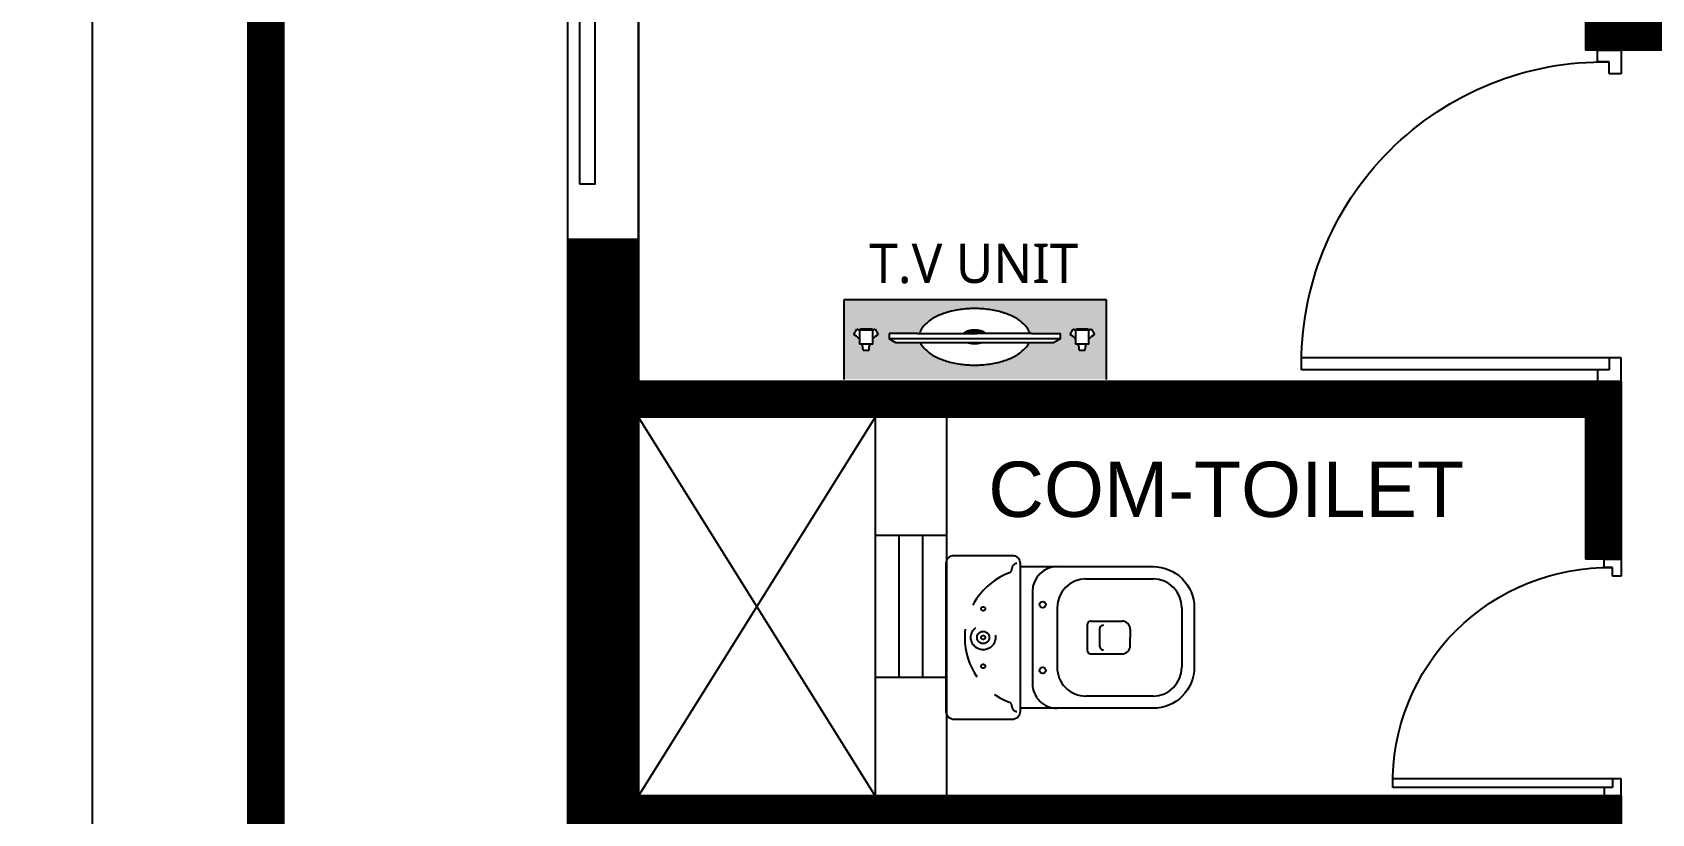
# Model space of a CAD drawing. Header units: inches. Extents: x 2718 to 3105, y 7857 to 8371.
# Drawn here: x 2717.6 to 2922.8, y 8119.4 to 8218.4 of the extents above; entities that cross this region are included whole.
import ezdxf

# ---------------------------------------------------------------- set-up
doc = ezdxf.new("R2010")
doc.units = ezdxf.units.IN
doc.header["$MEASUREMENT"] = 0
doc.linetypes.add('HIDDEN', pattern=[9.524999999999999, 6.35, -3.175])
for name, color, linetype in [('Appliances', 7, 'Continuous'), ('DOOR', 130, 'Continuous'), ('Edges', 7, 'Continuous'), ('OUTER WALL', 50, 'Continuous'), ('TEXT', 190, 'Continuous'), ('windwo', 142, 'Continuous')]:
    doc.layers.add(name, color=color, linetype=linetype)
doc.styles.get("Standard").update_dxf_attribs({"font": 'arial.ttf'})
doc.dimstyles.get("Standard").update_dxf_attribs({"dimtxt": 8, "dimasz": 5, "dimexe": 0.18, "dimexo": 0.0625, "dimgap": 0.09, "dimtad": 0, "dimtih": 1, "dimtoh": 1, "dimdec": 1, "dimzin": 0, "dimdsep": 46, "dimlunit": 4, "dimtxsty": 'Standard', "dimcen": 0.09, "dimadec": 0, "dimazin": 0, "dimtfac": 1, "dimtdec": 1, "dimtofl": 0, "dimtmove": 0, "dimatfit": 3, "dimfxl": 8, "dimfxlon": 1, "dimtolj": 1, "dimtzin": 0, "dimarcsym": 0})

# ---------------------------------------------------------------- blocks, each defined once
blk = doc.blocks.new('121')
for p, q in [((72.05329907620285, 349.0354496327019), (72.05329907620285, 346.0354496327019)), ((73.55329907620285, 349.0354496327019), (72.05329907620285, 349.0354496327019)), ((73.55329907620285, 347.5354496327019), (73.55329907620285, 349.0354496327019)), ((75.05329907620285, 347.5354496327019), (73.55329907620285, 347.5354496327019)), ((75.05329907620285, 346.0354496327019), (75.05329907620285, 347.5354496327019)), ((72.05329907620285, 346.0354496327019), (75.05329907620285, 346.0354496327019))]:
    blk.add_line(p, q)
blk = doc.blocks.new('222')
for p, q in [((235.053299076203, 347.535449632702), (235.053299076203, 386.535449632702)), ((236.553299076203, 347.535449632702), (236.553299076203, 386.535449632702))]:
    blk.add_line(p, q)
blk.add_arc((235.803299076203, 348.2854496327019), 38.2573522345706, 88.87669728592458, 181.1233027140753)
blk = doc.blocks.new('1.2')
at = {"layer": 'DOOR', "yscale": 0.7142857142855983, "zscale": 0.7142857142855983, "rotation": 270}
for name, p, xscale in [('121', (3458.435163153464, 3468.094790501948), 0.7142857142855983), ('222', (3458.435163153464, 3246.590077535972), -0.7142857142855983), ('121', (3458.435163153464, 3335.16150610739), -0.7142857142855983)]:
    blk.add_blockref(name, p, dxfattribs=dict(at, xscale=xscale))
blk = doc.blocks.new('t')
at = {"color": 18, "true_color": 0x000000}
for p, q in [((2474.296088363867, 8151.473596176624), (2481.842336764116, 8151.473596176624)), ((2470.65307189477, 8139.302198160714), (2470.65307189477, 8147.830579707501)), ((2485.485353233239, 8147.830579707501), (2485.485353233239, 8139.302198160714)), ((2477.028350715683, 8144.922852141593), (2478.069212564003, 8144.922852141593)), ((2479.110074412271, 8144.922852141593), (2478.069212564003, 8144.922852141593)), ((2475.987488867367, 8139.978654275959), (2475.987488867367, 8143.881990293372)), ((2475.987488867367, 8139.978758362129), (2475.987488867367, 8142.320697520909)), ((2480.150936260638, 8139.978602232801), (2480.150936260638, 8143.881990293372)), ((2480.150936260638, 8139.978758362129), (2480.150936260638, 8142.320697520909)), ((2477.028350715683, 8141.019620210447), (2479.110074412271, 8141.019620210447)), ((2476.507919791468, 8139.458327437982), (2479.630505336468, 8139.458327437982)), ((2474.296088363867, 8135.659181691686), (2481.842336764116, 8135.659181691686)), ((2472.214364667231, 8132.536596146734), (2483.924060460752, 8132.536596146734)), ((2469.091779122279, 8130.975303374269), (2487.046646005657, 8130.975303374269))]:
    blk.add_line(p, q, dxfattribs=at)
at = {"color": 18, "linetype": 'HIDDEN', "true_color": 0x000000}
for p, q in [((2469.325973038144, 8129.934441525951), (2469.376298708489, 8129.934441525951)), ((2486.762126419447, 8129.934441525951), (2486.812452089792, 8129.934441525951))]:
    blk.add_line(p, q, dxfattribs=at)
at = {"color": 18, "true_color": 0x000000}
blk.add_lwpolyline([(2487.436969198739, 8121.607546739411), (2468.70145592919, 8121.607546739411, -0.414214), (2467.660594080874, 8122.648408587729), (2467.660594080874, 8129.934441525951, -0.414214), (2468.70145592919, 8130.975303374269), (2469.091779122279, 8130.975303374269), (2469.091779122279, 8147.830579707501, -0.414214), (2474.296088363867, 8153.034888949089), (2481.842336764116, 8153.034888949089, -0.414214), (2487.046646005657, 8147.830579707501), (2487.046646005657, 8130.975303374269), (2487.436969198739, 8130.975303374269, -0.414214), (2488.477831047131, 8129.934441525951), (2488.477831047131, 8122.648408587729, -0.414214)], format="xyb", close=True, dxfattribs=at)
for centre in [(2473.905765170734, 8133.837673457076), (2482.232659957227, 8133.837673457076)]:
    blk.add_circle(centre, 0.3903231931168567, dxfattribs=at)
at = {"color": 18, "linetype": 'HIDDEN', "true_color": 0x000000}
for centre, radius in [((2478.069212564003, 8126.291425056828), 1.561292772467427), ((2474.42619609488, 8126.291425056828), 0.2602154620779044), ((2478.069212564003, 8126.291425056828), 0.7806463862337134), ((2478.069212564003, 8126.291425056828), 0.2602154620779044), ((2481.712229033053, 8126.291425056828), 0.2602154620779044)]:
    blk.add_circle(centre, radius, dxfattribs=at)
at = {"color": 18, "true_color": 0x000000}
for centre, radius, start, end in [((2474.296088363867, 8147.830579707501), 3.643016469090663, 90, 180), ((2481.842336764116, 8147.830579707501), 3.643016469090663, 0, 90), ((2477.028350715683, 8143.881990293372), 1.040861848311618, 90, 180), ((2479.110074412271, 8143.881990293372), 1.040861848311618, 0, 90), ((2477.028350715683, 8141.540051134712), 0.5204309241558088, 180, 270), ((2479.110074412271, 8141.540051134712), 0.5204309241558088, 270, 0), ((2474.296088363867, 8139.302198160714), 3.643016469090663, 180, 270), ((2476.507919791468, 8139.978758362129), 0.5204309241558088, 180, 270), ((2476.507919791468, 8139.978758362129), 0.5204309241558088, 180, 270), ((2479.630505336468, 8139.978758362129), 0.5204309241558088, 270, 0), ((2479.630505336468, 8139.978758362129), 0.5204309241558088, 270, 0), ((2481.842336764116, 8139.302198160714), 3.643016469090663, 270, 0), ((2472.214364667231, 8135.659181691686), 3.122585544934854, 180, 270), ((2483.924060460752, 8135.659181691686), 3.122585544934854, 270, 0)]:
    blk.add_arc(centre, radius, start, end, dxfattribs=at)
at = {"color": 18, "linetype": 'HIDDEN', "true_color": 0x000000}
for centre, radius, start, end in [((2469.325973038144, 8130.558958634951), 0.6245171089869708, 180, 270), ((2469.376298708489, 8129.41401060178), 0.5204309241558088, 20.90618899996757, 90), ((2486.762126419447, 8129.41401060178), 0.5204309241558088, 90, 159.0938110000324), ((2486.812452089792, 8130.558958634951), 0.6245171089869708, 270, 0), ((2478.069212564003, 8132.734568070255), 8.785082172119719, 200.9061889999676, 339.0938110000325)]:
    blk.add_arc(centre, radius, start, end, dxfattribs=at)
blk = doc.blocks.new('*D49')
at = {"layer": 'Defpoints', "color": 0, "transparency": 16777216}
for p in [(2744.961097376873, 8343.607546739415), (2725.215487387033, 7863.607546739415), (2744.961097376873, 7863.607546739415)]:
    blk.add_point(p, dxfattribs=at)
at = {"layer": 'windwo', "color": 0, "lineweight": -2, "transparency": 16777216}
for p, q in [((2733.215487387033, 8343.607546739415), (2725.035487387033, 8343.607546739415)), ((2725.215487387033, 8338.607546739415), (2725.215487387033, 8107.78213064119)), ((2725.215487387033, 7868.607546739415), (2725.215487387033, 8099.432962837642)), ((2733.215487387033, 7863.607546739415), (2725.035487387033, 7863.607546739415))]:
    blk.add_line(p, q, dxfattribs=at)
at = {"layer": 'windwo', "color": 0, "transparency": 16777216}
for points in [[(2724.3821540537, 8338.607546739415), (2726.048820720367, 8338.607546739415), (2725.215487387033, 8343.607546739415)], [(2724.3821540537, 7868.607546739415), (2726.048820720367, 7868.607546739415), (2725.215487387033, 7863.607546739415)]]:
    blk.add_solid(points, dxfattribs=at)
at = {"layer": 'windwo', "color": 0, "transparency": 16777216, "insert": (2725.215487387035, 8103.607546739413), "char_height": 8, "attachment_point": 5}
blk.add_mtext("\\A1;40'", dxfattribs=at)

msp = doc.modelspace()

# ---------------------------------------------------------------- hatches: boundary and pattern name
at = {"layer": 'DOOR', "ltscale": 99, "true_color": 0x6c3932, "transparency": 33554664}
h = msp.add_hatch(color=17, dxfattribs=at)
h.dxf.hatch_style = 1
h.paths.add_polyline_path([(2853.74427961837, 8174.38911428865), (2853.74427961837, 8184.472883986906), (2820.477829497338, 8184.472883986906), (2820.477829497338, 8174.38911428865)])
h.paths.add_polyline_path([(2823.678709986702, 8178.073683871713), (2822.899722069242, 8178.073683871713), (2822.87950970053, 8178.478945335555), (2822.788314116488, 8178.85267178914), (2822.445312450751, 8178.85267178914), (2822.445312450751, 8179.480111500437), (2822.37937348, 8179.572797433306), (2822.086082935648, 8179.85320080442), (2821.745222397114, 8180.073335961137), (2822.134716355869, 8180.747959286877), (2822.437677698574, 8180.592627459256), (2822.561771144416, 8180.800141582731), (2824.050417054628, 8180.800141582731), (2824.138937067175, 8180.591695713295), (2824.443715700081, 8180.747959286877), (2824.833209658807, 8180.073335961137), (2824.492349120303, 8179.85320080442), (2824.19905857595, 8179.572797433306), (2824.133119605192, 8179.480111500437), (2824.133119605192, 8178.85267178914), (2823.790117939463, 8178.85267178914), (2823.698922355421, 8178.478945335555)], flags=16)
h.paths.add_polyline_path([(2827.064559248169, 8179.021328955347), (2826.196183399939, 8179.523871510202), (2826.196183399939, 8180.188735310297), (2829.806693540684, 8180.188735310297), (2830.069719105524, 8180.188735310297), (2830.123960507039, 8180.364878447494), (2830.196364234196, 8180.536335904984), (2830.284558268899, 8180.702602630208), (2830.386170593085, 8180.863173570593), (2830.498829188649, 8181.017543673595), (2830.620162037567, 8181.16520788665), (2830.747797121761, 8181.305661157177), (2830.879362423142, 8181.43839843263), (2831.012967366509, 8181.563115629149), (2831.148647148433, 8181.680312537595), (2831.28691840821, 8181.790689917521), (2831.428297785316, 8181.894948528487), (2831.573301919134, 8181.993789130058), (2831.722447449023, 8182.087912481791), (2831.876251014395, 8182.178019343242), (2832.035229254698, 8182.264810473982), (2832.199778020224, 8182.348852934843), (2832.369810005128, 8182.430178991741), (2832.545117114571, 8182.508687211917), (2832.725491253632, 8182.584276162612), (2832.910724327465, 8182.656844411002), (2833.100608241128, 8182.726290524341), (2833.294934899744, 8182.79251306982), (2833.493496208461, 8182.855410614677), (2833.696078197887, 8182.914888659718), (2833.902443400542, 8182.970880440193), (2834.112348474542, 8183.023326124905), (2834.325550077972, 8183.072165882688), (2834.541804868883, 8183.117339882374), (2834.760869505344, 8183.158788292792), (2834.982500645443, 8183.196451282769), (2835.206454947236, 8183.230269021133), (2835.432486296211, 8183.26018834384), (2835.660337487492, 8183.28618275543), (2835.889748543583, 8183.308232427589), (2836.120459487045, 8183.326317531959), (2836.352210340383, 8183.34041824023), (2836.584741126151, 8183.350514724076), (2836.817791866853, 8183.356587155155), (2837.051102585037, 8183.358615705136), (2837.284413303199, 8183.356587155155), (2837.517464043924, 8183.350514724076), (2837.749994829677, 8183.34041824023), (2837.981745683051, 8183.326317531959), (2838.212456626492, 8183.308232427589), (2838.441867682604, 8183.28618275543), (2838.669718873864, 8183.26018834384), (2838.895750222846, 8183.230269021133), (2839.119704524654, 8183.196451282769), (2839.341335664731, 8183.158788292792), (2839.560400301199, 8183.117339882374), (2839.776655092102, 8183.072165882688), (2839.989856695533, 8183.023326124905), (2840.19976176954, 8182.970880440193), (2840.40612697221, 8182.914888659718), (2840.608708961614, 8182.855410614677), (2840.80727027033, 8182.79251306982), (2841.001596928954, 8182.726290524341), (2841.191480842639, 8182.656844411002), (2841.376713916421, 8182.584276162612), (2841.557088055504, 8182.508687211917), (2841.732395164925, 8182.430178991741), (2841.902427149873, 8182.348852934843), (2842.066975915377, 8182.264810473982), (2842.225954155658, 8182.178019343242), (2842.379757721073, 8182.087912481791), (2842.528903250963, 8181.993789130058), (2842.673907384766, 8181.894948528487), (2842.815286761865, 8181.790689917521), (2842.953558021671, 8181.680312537595), (2843.089237803566, 8181.563115629149), (2843.222842746954, 8181.43839843263), (2843.354408048313, 8181.305661157177), (2843.482043132508, 8181.16520788665), (2843.603375981425, 8181.017543673595), (2843.716034577019, 8180.863173570593), (2843.817646901205, 8180.702602630208), (2843.9058409359, 8180.536335904984), (2843.978244663036, 8180.364878447494), (2844.032486064551, 8180.188735310297), (2844.086586297528, 8180.188735310297), (2844.295511629376, 8180.188735310297), (2847.906021770135, 8180.188735310297), (2847.906021770135, 8179.523871510202), (2847.037645921906, 8179.021328955347), (2843.946994077103, 8179.021328955347), (2843.920971710506, 8178.958595791988), (2843.869774003682, 8178.872363581122), (2843.796774833952, 8178.767163764907), (2843.705348078585, 8178.647527785495), (2843.598867614894, 8178.517987085048), (2843.480707320205, 8178.383073105753), (2843.354241071787, 8178.247317289766), (2843.222842746954, 8178.115251079224), (2843.089237803566, 8177.990533882716), (2842.953558021671, 8177.87333697428), (2842.815286761865, 8177.762959594354), (2842.673907384766, 8177.658700983378), (2842.528903250963, 8177.559860381807), (2842.379757721073, 8177.465737030074), (2842.225954155658, 8177.375630168612), (2842.066975915377, 8177.288839037883), (2841.902427149873, 8177.204796577033), (2841.732395164925, 8177.123470520124), (2841.557088055504, 8177.044962299933), (2841.376713916421, 8176.969373349264), (2841.191480842639, 8176.896805100863), (2841.001596928954, 8176.827358987535), (2840.80727027033, 8176.761136442045), (2840.608708961614, 8176.698238897188), (2840.40612697221, 8176.638760852147), (2840.19976176954, 8176.582769071672), (2839.989856695533, 8176.53032338696), (2839.776655092102, 8176.481483629177), (2839.560400301199, 8176.436309629491), (2839.341335664731, 8176.394861219072), (2839.119704524654, 8176.357198229096), (2838.895750222846, 8176.323380490743), (2838.669718873864, 8176.293461168025), (2838.441867682604, 8176.267466756424), (2838.212456626492, 8176.245417084287), (2837.981745683051, 8176.227331979906), (2837.749994829677, 8176.213231271631), (2837.517464043924, 8176.2031347878), (2837.284413303199, 8176.19706235671), (2837.051102585037, 8176.195033806729), (2836.817791866853, 8176.19706235671), (2836.584741126151, 8176.2031347878), (2836.352210340383, 8176.213231271631), (2836.120459487045, 8176.227331979906), (2835.889748543583, 8176.245417084287), (2835.660337487492, 8176.267466756424), (2835.432486296211, 8176.293461168025), (2835.206454947236, 8176.323380490743), (2834.982500645443, 8176.357198229096), (2834.760869505344, 8176.394861219072), (2834.541804868883, 8176.436309629491), (2834.325550077972, 8176.481483629177), (2834.112348474542, 8176.53032338696), (2833.902443400542, 8176.582769071672), (2833.696078197887, 8176.638760852147), (2833.493496208461, 8176.698238897188), (2833.294934899744, 8176.761136442045), (2833.100608241128, 8176.827358987535), (2832.910724327465, 8176.896805100863), (2832.725491253632, 8176.969373349264), (2832.545117114571, 8177.044962299933), (2832.369810005128, 8177.123470520124), (2832.199778020224, 8177.204796577033), (2832.035229254698, 8177.288839037883), (2831.876251014395, 8177.375630168612), (2831.722447449023, 8177.465737030074), (2831.573301919134, 8177.559860381807), (2831.428297785316, 8177.658700983378), (2831.28691840821, 8177.762959594354), (2831.148647148433, 8177.87333697428), (2831.012967366509, 8177.990533882716), (2830.879362423142, 8178.115251079224), (2830.747964098295, 8178.247317289766), (2830.62149784987, 8178.383073105753), (2830.503337555181, 8178.517987085048), (2830.396857091519, 8178.647527785495), (2830.305430336144, 8178.767163764907), (2830.194074121591, 8178.927640292863), (2830.155211092979, 8179.021328955347)], flags=16)
h.paths.add_polyline_path([(2849.139630826847, 8180.073335961137), (2849.529124785558, 8180.747959286877), (2849.832086128285, 8180.592627459255), (2849.956179574127, 8180.800141582731), (2851.444825484332, 8180.800141582731), (2851.533345496886, 8180.591695713295), (2851.838124129792, 8180.747959286877), (2852.227618088518, 8180.073335961137), (2851.886757550013, 8179.85320080442), (2851.593467005683, 8179.572797433306), (2851.527528034903, 8179.480111500437), (2851.527528034903, 8178.85267178914), (2851.184526369174, 8178.85267178914), (2851.093330785154, 8178.478945335555), (2851.073118416391, 8178.073683871713), (2850.294130498982, 8178.073683871713), (2850.27391813024, 8178.478945335555), (2850.182722546177, 8178.85267178914), (2849.839720880462, 8178.85267178914), (2849.839720880462, 8179.480111500437), (2849.773781909711, 8179.572797433306), (2849.480491365359, 8179.85320080442)], flags=16)
at = {"layer": 'windwo', "true_color": 0x136734}
h = msp.add_hatch(dxfattribs=at)
h.set_pattern_fill('ANSI31', color=116)
h.set_pattern_definition([(45, (0, 0), (-0.08838834764831845, 0.08838834764831845), [])])
h.paths.add_polyline_path([(2794.461097376873, 8169.607546739412), (2914.461097376873, 8169.607546739414), (2914.461097376873, 8151.607546739411), (2918.961097376873, 8151.607546739413), (2918.961097376873, 8174.107546739412), (2794.461097376873, 8174.107546739414), (2794.461097376873, 8192.107546739413), (2785.461097376872, 8192.107546739413), (2785.461097376872, 8105.357546739412), (2794.461097376872, 8105.357546739411), (2794.461097376872, 8117.10754673941), (2914.461097376873, 8117.107546739413), (2914.461097376873, 8111.107546739414), (2918.961097376873, 8111.107546739414), (2918.961097376873, 8121.607546739413), (2794.461097376873, 8121.60754673941)], flags=17)
h.paths.add_polyline_path([(2794.461097376873, 8033.607546739411), (2794.461097376873, 8045.357546739411), (2785.461097376872, 8045.357546739411), (2785.461097376872, 7868.107546739411), (2749.461097376872, 7868.107546739411), (2749.461097376872, 8339.107546739411), (3095.96394549779, 8339.107546739411), (3095.96394549779, 8315.107546739411), (3082.464308560302, 8315.107546739411), (3082.464308560302, 8306.10754673941), (3095.96394549779, 8306.10754673941), (3095.96394549779, 7863.607546739411), (3104.961097376872, 7863.607546739411), (3104.961097376872, 8343.607546739411), (2744.961097376872, 8343.607546739411), (2744.961097376872, 7863.607546739411), (2951.96394549779, 7863.607546739411), (2951.96394549779, 7868.10754673941), (2794.461097376872, 7868.107546739411), (2794.461097376872, 7946.60754673941), (2816.461097376872, 7946.60754673941), (2816.461097376872, 7955.60754673941), (2794.461097376872, 7955.60754673941)])
h.paths.add_polyline_path([(2983.46252143733, 8041.607546739413), (2966.961097376873, 8041.607546739413), (2966.961097376873, 8032.607546739413), (2983.46252143733, 8032.607546739413)], flags=17)
h.paths.add_polyline_path([(3095.96394549779, 8041.607546739411), (3079.46252143733, 8041.607546739411), (3079.46252143733, 8032.607546739411), (3095.96394549779, 8032.607546739411)], flags=17)
h.paths.add_polyline_path([(2918.961097376874, 8051.107546739414), (2914.461097376873, 8051.107546739414), (2914.461097376873, 8038.107546739411), (2898.099417831475, 8038.107546739411, -0.01165292329036246), (2897.404602395634, 8038.107546739411), (2873.807943883701, 8038.107546739411), (2873.807943883701, 8033.607546739411), (2910.461097376872, 8033.607546739411), (2910.461097376872, 8030.927582010242, -0.08128209625240523), (2910.467373594692, 8030.135946770434), (2910.467373594692, 8018.72780409209), (2910.467373594692, 7981.727695746107), (2910.461097376872, 7955.607546739412), (2888.461097376872, 7955.607546739412), (2888.461097376872, 7946.607546739412), (2918.961097376872, 7946.607546739412)], flags=17)
h.paths.add_polyline_path([(2918.961097376872, 8306.107546739411), (2986.464308560302, 8306.107546739411), (2986.464308560302, 8315.107546739411), (2785.461097376872, 8315.107546739411), (2785.461097376872, 8288.107546739411), (2794.461097376872, 8288.107546739413), (2794.461097376872, 8306.107546739411), (2914.461097376872, 8306.107546739413), (2914.461097376872, 8216.107546739413), (2972.964671622812, 8216.107546739413), (2972.964671622813, 8276.107546739411), (2968.464671622812, 8276.107546739411), (2968.464671622812, 8220.607546739413), (2918.961097376872, 8220.607546739413)], flags=17)
h.paths.add_polyline_path([(3095.96394549779, 8174.107546739412), (2969.964671622812, 8174.107546739412), (2969.964671622812, 8169.607546739412), (3095.96394549779, 8169.607546739411)], flags=17)

# ---------------------------------------------------------------- linework, layer by layer
for p, q in [((2744.961097376872, 8343.607546739411), (2744.961097376872, 7863.607546739411)), ((2749.461097376872, 8339.107546739411), (2749.461097376872, 7868.107546739411)), ((2785.461097376872, 8315.107546739413), (2785.461097376872, 7868.107546739411)), ((2794.461097376872, 8306.107546739411), (2794.461097376873, 8174.107546739415)), ((2914.461097376872, 8306.107546739411), (2914.461097376872, 8216.107546739413)), ((2972.964671622812, 8216.107546739413), (2914.461097376872, 8216.107546739413)), ((2918.961097376873, 8174.107546739412), (2794.461097376873, 8174.107546739414)), ((2918.961097376873, 8174.107546739415), (2918.961097376873, 8151.607546739412)), ((2914.461097376873, 8169.607546739414), (2794.461097376873, 8169.607546739412)), ((2794.461097376873, 8169.607546739411), (2794.461097376873, 8121.60754673941)), ((2824.461097376872, 8169.607546739412), (2794.461097376873, 8121.60754673941)), ((2824.461097376872, 8121.607546739411), (2794.461097376873, 8169.607546739411)), ((2824.461097376872, 8169.607546739412), (2824.461097376872, 8121.607546739411)), ((2833.461097376872, 8169.607546739412), (2833.461097376872, 8121.607546739411)), ((2914.461097376873, 8169.607546739414), (2914.461097376873, 8151.607546739413)), ((2918.961097376872, 8151.607546739413), (2914.461097376873, 8151.607546739411)), ((2918.961097376873, 8121.607546739413), (2794.461097376873, 8121.60754673941)), ((2918.961097376873, 8121.607546739413), (2918.961097376873, 8111.107546739415))]:
    msp.add_line(p, q)
at = {"layer": 'Edges'}
for p, q in [((2853.74427961837, 8184.472883986906), (2820.477829497338, 8184.472883986906)), ((2820.477829497338, 8184.472883986906), (2820.477829497338, 8174.38911428865)), ((2853.74427961837, 8174.38911428865), (2853.74427961837, 8184.472883986906)), ((2821.745222397114, 8180.073335961137), (2822.134716355869, 8180.747959286877)), ((2822.086082935648, 8179.85320080442), (2821.745222397114, 8180.073335961137)), ((2822.37937348, 8179.572797433306), (2822.086082935648, 8179.85320080442)), ((2822.445312450751, 8180.588713032423), (2822.134716355869, 8180.747959286877)), ((2822.445312450751, 8179.480111500437), (2822.37937348, 8179.572797433306)), ((2822.445312450751, 8180.605394603364), (2822.561771144416, 8180.800141582731)), ((2824.133119605192, 8180.605394603364), (2822.445312450751, 8180.605394603364)), ((2822.445312450751, 8180.605394603364), (2822.445312450751, 8180.588713032423)), ((2822.445312450751, 8180.588713032423), (2822.445312450751, 8179.480111500437)), ((2822.445312450751, 8179.480111500437), (2822.445312450751, 8178.85267178914)), ((2822.561771144416, 8180.800141582731), (2824.050417054628, 8180.800141582731)), ((2824.050417054628, 8180.800141582731), (2824.133119605192, 8180.605394603364)), ((2824.443715700081, 8180.747959286877), (2824.133119605192, 8180.588713032423)), ((2824.133119605192, 8180.588713032423), (2824.133119605192, 8180.605394603364)), ((2824.133119605192, 8179.480111500437), (2824.133119605192, 8180.588713032423)), ((2824.133119605192, 8179.480111500437), (2824.19905857595, 8179.572797433306)), ((2824.133119605192, 8178.85267178914), (2824.133119605192, 8179.480111500437)), ((2824.19905857595, 8179.572797433306), (2824.492349120303, 8179.85320080442)), ((2824.443715700081, 8180.747959286877), (2824.833209658807, 8180.073335961137)), ((2824.492349120303, 8179.85320080442), (2824.833209658807, 8180.073335961137)), ((2826.196183399939, 8180.188735310297), (2826.196183399939, 8179.523871510202)), ((2829.806693540684, 8180.188735310297), (2826.196183399939, 8180.188735310297)), ((2847.906021770135, 8179.523871510202), (2826.196183399939, 8179.523871510202)), ((2827.064559248169, 8179.021328955347), (2826.196183399939, 8179.523871510202)), ((2847.037645921906, 8179.021328955347), (2827.064559248169, 8179.021328955347)), ((2844.295511629376, 8180.188735310297), (2847.906021770135, 8180.188735310297)), ((2847.906021770135, 8179.523871510202), (2847.037645921906, 8179.021328955347)), ((2847.906021770135, 8179.523871510202), (2847.906021770135, 8180.188735310297)), ((2849.139630826847, 8180.073335961137), (2849.529124785558, 8180.747959286877)), ((2849.480491365359, 8179.85320080442), (2849.139630826847, 8180.073335961137)), ((2849.773781909711, 8179.572797433306), (2849.480491365359, 8179.85320080442)), ((2849.839720880462, 8180.588713032423), (2849.529124785558, 8180.747959286877)), ((2849.839720880462, 8179.480111500437), (2849.773781909711, 8179.572797433306)), ((2849.839720880462, 8180.605394603364), (2849.956179574127, 8180.800141582731)), ((2851.527528034903, 8180.605394603364), (2849.839720880462, 8180.605394603364)), ((2849.839720880462, 8180.605394603364), (2849.839720880462, 8180.588713032423)), ((2849.839720880462, 8180.588713032423), (2849.839720880462, 8179.480111500437)), ((2849.839720880462, 8179.480111500437), (2849.839720880462, 8178.85267178914)), ((2849.956179574127, 8180.800141582731), (2851.444825484332, 8180.800141582731)), ((2851.444825484332, 8180.800141582731), (2851.527528034903, 8180.605394603364)), ((2851.838124129792, 8180.747959286877), (2851.527528034903, 8180.588713032423)), ((2851.527528034903, 8180.588713032423), (2851.527528034903, 8180.605394603364)), ((2851.527528034903, 8179.480111500437), (2851.527528034903, 8180.588713032423)), ((2851.527528034903, 8179.480111500437), (2851.593467005683, 8179.572797433306)), ((2851.527528034903, 8178.85267178914), (2851.527528034903, 8179.480111500437)), ((2851.593467005683, 8179.572797433306), (2851.886757550013, 8179.85320080442)), ((2851.838124129792, 8180.747959286877), (2852.227618088518, 8180.073335961137)), ((2851.886757550013, 8179.85320080442), (2852.227618088518, 8180.073335961137)), ((2822.788314116488, 8178.85267178914), (2822.445312450751, 8178.85267178914)), ((2822.87950970053, 8178.478945335555), (2822.788314116488, 8178.85267178914)), ((2823.790117939463, 8178.85267178914), (2822.788314116488, 8178.85267178914)), ((2822.899722069242, 8178.073683871713), (2822.87950970053, 8178.478945335555)), ((2822.899722069242, 8178.073683871713), (2823.678709986702, 8178.073683871713)), ((2823.678709986702, 8178.073683871713), (2823.698922355421, 8178.478945335555)), ((2823.698922355421, 8178.478945335555), (2823.790117939463, 8178.85267178914)), ((2824.133119605192, 8178.85267178914), (2823.790117939463, 8178.85267178914)), ((2850.182722546177, 8178.85267178914), (2849.839720880462, 8178.85267178914)), ((2850.27391813024, 8178.478945335555), (2850.182722546177, 8178.85267178914)), ((2851.184526369174, 8178.85267178914), (2850.182722546177, 8178.85267178914)), ((2850.294130498982, 8178.073683871713), (2850.27391813024, 8178.478945335555)), ((2850.294130498982, 8178.073683871713), (2851.073118416391, 8178.073683871713)), ((2851.073118416391, 8178.073683871713), (2851.093330785154, 8178.478945335555)), ((2851.093330785154, 8178.478945335555), (2851.184526369174, 8178.85267178914)), ((2851.527528034903, 8178.85267178914), (2851.184526369174, 8178.85267178914))]:
    msp.add_line(p, q, dxfattribs=at)
for points in [[(2844.032486064551, 8180.188735310297), (2843.978244663036, 8180.364878447494), (2843.9058409359, 8180.536335904984), (2843.817646901205, 8180.702602630208), (2843.716034577019, 8180.863173570593), (2843.603375981425, 8181.017543673595), (2843.482043132508, 8181.16520788665), (2843.354408048313, 8181.305661157177), (2843.222842746954, 8181.43839843263), (2843.089237803566, 8181.563115629149), (2842.953558021671, 8181.680312537595), (2842.815286761865, 8181.790689917521), (2842.673907384766, 8181.894948528487), (2842.528903250963, 8181.993789130058), (2842.379757721073, 8182.087912481791), (2842.225954155658, 8182.178019343242), (2842.066975915377, 8182.264810473982), (2841.902427149873, 8182.348852934843), (2841.732395164925, 8182.430178991741), (2841.557088055504, 8182.508687211917), (2841.376713916421, 8182.584276162612), (2841.191480842639, 8182.656844411002), (2841.001596928954, 8182.726290524341), (2840.80727027033, 8182.79251306982), (2840.608708961614, 8182.855410614677), (2840.40612697221, 8182.914888659718), (2840.19976176954, 8182.970880440193), (2839.989856695533, 8183.023326124905), (2839.776655092102, 8183.072165882688), (2839.560400301199, 8183.117339882374), (2839.341335664731, 8183.158788292792), (2839.119704524654, 8183.196451282769), (2838.895750222846, 8183.230269021133), (2838.669718873864, 8183.26018834384), (2838.441867682604, 8183.28618275543), (2838.212456626492, 8183.308232427589), (2837.981745683051, 8183.326317531959), (2837.749994829677, 8183.34041824023), (2837.517464043924, 8183.350514724076), (2837.284413303199, 8183.356587155155), (2837.051102585037, 8183.358615705136), (2836.817791866853, 8183.356587155155), (2836.584741126151, 8183.350514724076), (2836.352210340383, 8183.34041824023), (2836.120459487045, 8183.326317531959), (2835.889748543583, 8183.308232427589), (2835.660337487492, 8183.28618275543), (2835.432486296211, 8183.26018834384), (2835.206454947236, 8183.230269021133), (2834.982500645443, 8183.196451282769), (2834.760869505344, 8183.158788292792), (2834.541804868883, 8183.117339882374), (2834.325550077972, 8183.072165882688), (2834.112348474542, 8183.023326124905), (2833.902443400542, 8182.970880440193), (2833.696078197887, 8182.914888659718), (2833.493496208461, 8182.855410614677), (2833.294934899744, 8182.79251306982), (2833.100608241128, 8182.726290524341), (2832.910724327465, 8182.656844411002), (2832.725491253632, 8182.584276162612), (2832.545117114571, 8182.508687211917), (2832.369810005128, 8182.430178991741), (2832.199778020224, 8182.348852934843), (2832.035229254698, 8182.264810473982), (2831.876251014395, 8182.178019343242), (2831.722447449023, 8182.087912481791), (2831.573301919134, 8181.993789130058), (2831.428297785316, 8181.894948528487), (2831.28691840821, 8181.790689917521), (2831.148647148433, 8181.680312537595), (2831.012967366509, 8181.563115629149), (2830.879362423142, 8181.43839843263), (2830.747797121761, 8181.305661157177), (2830.620162037567, 8181.16520788665), (2830.498829188649, 8181.017543673595), (2830.386170593085, 8180.863173570593), (2830.284558268899, 8180.702602630208), (2830.196364234196, 8180.536335904984), (2830.123960507039, 8180.364878447494), (2830.069719105524, 8180.188735310297)], [(2829.806693540684, 8180.188735310297), (2830.015560196074, 8180.188735310297), (2830.41490053652, 8180.188735310297), (2830.959728884018, 8180.188735310297), (2831.605059560528, 8180.188735310297), (2832.305906887961, 8180.188735310297), (2833.017285188276, 8180.188735310297), (2833.694208783427, 8180.188735310297), (2834.291691995395, 8180.188735310297), (2834.774948526299, 8180.188735310297), (2835.149989598971, 8180.188735310297), (2835.433025816479, 8180.188735310297), (2835.64026778185, 8180.188735310297), (2835.78792609813, 8180.188735310297), (2835.892211368367, 8180.188735310297), (2835.969334195566, 8180.188735310297), (2836.035505182825, 8180.188735310297), (2836.104140592151, 8180.188735310297), (2836.177479321605, 8180.188735310297), (2836.254965928269, 8180.188735310297), (2836.336044969221, 8180.188735310297), (2836.420161001517, 8180.188735310297), (2836.506758582242, 8180.188735310297), (2836.595282268472, 8180.188735310297), (2836.685176617257, 8180.188735310297), (2836.775717881474, 8180.188739399986), (2836.865509097059, 8180.188768027911), (2836.952984995793, 8180.188845732242), (2837.03658030939, 8180.188997051202), (2837.114729769639, 8180.189246523012), (2837.185868108261, 8180.189618685872), (2837.248430057023, 8180.190138078004), (2837.300850347654, 8180.190829237607), (2837.341702642794, 8180.191704433779), (2837.370116328691, 8180.192726859237), (2837.38535972241, 8180.19384743752), (2837.386701141057, 8180.195017092225), (2837.37340890174, 8180.196186746929), (2837.34475132156, 8180.197307325227), (2837.299996717602, 8180.19832975067), (2837.238413406996, 8180.199204946857), (2837.160489178337, 8180.199871568235), (2837.071589706191, 8180.200219192899), (2836.978300136661, 8180.200125129759), (2836.887205615831, 8180.199466687762), (2836.804891289759, 8180.198121175887), (2836.73794230458, 8180.19596590304), (2836.69294380634, 8180.192878178197), (2836.67648094112, 8180.188735310297)], [(2830.155211092979, 8179.021328955347), (2830.181233459591, 8178.958595791988), (2830.232431166392, 8178.872363581122), (2830.305430336144, 8178.767163764907), (2830.396857091519, 8178.647527785495), (2830.503337555181, 8178.517987085048), (2830.62149784987, 8178.383073105753), (2830.747964098295, 8178.247317289766), (2830.879362423142, 8178.115251079224), (2831.012967366509, 8177.990533882716), (2831.148647148433, 8177.87333697428), (2831.28691840821, 8177.762959594354), (2831.428297785316, 8177.658700983378), (2831.573301919134, 8177.559860381807), (2831.722447449023, 8177.465737030074), (2831.876251014395, 8177.375630168612), (2832.035229254698, 8177.288839037883), (2832.199778020224, 8177.204796577033), (2832.369810005128, 8177.123470520124), (2832.545117114571, 8177.044962299933), (2832.725491253632, 8176.969373349264), (2832.910724327465, 8176.896805100863), (2833.100608241128, 8176.827358987535), (2833.294934899744, 8176.761136442045), (2833.493496208461, 8176.698238897188), (2833.696078197887, 8176.638760852147), (2833.902443400542, 8176.582769071672), (2834.112348474542, 8176.53032338696), (2834.325550077972, 8176.481483629177), (2834.541804868883, 8176.436309629491), (2834.760869505344, 8176.394861219072), (2834.982500645443, 8176.357198229096), (2835.206454947236, 8176.323380490743), (2835.432486296211, 8176.293461168025), (2835.660337487492, 8176.267466756424), (2835.889748543583, 8176.245417084287), (2836.120459487045, 8176.227331979906), (2836.352210340383, 8176.213231271631), (2836.584741126151, 8176.2031347878), (2836.817791866853, 8176.19706235671), (2837.051102585037, 8176.195033806729), (2837.284413303199, 8176.19706235671), (2837.517464043924, 8176.2031347878), (2837.749994829677, 8176.213231271631), (2837.981745683051, 8176.227331979906), (2838.212456626492, 8176.245417084287), (2838.441867682604, 8176.267466756424), (2838.669718873864, 8176.293461168025), (2838.895750222846, 8176.323380490743), (2839.119704524654, 8176.357198229096), (2839.341335664731, 8176.394861219072), (2839.560400301199, 8176.436309629491), (2839.776655092102, 8176.481483629177), (2839.989856695533, 8176.53032338696), (2840.19976176954, 8176.582769071672), (2840.40612697221, 8176.638760852147), (2840.608708961614, 8176.698238897188), (2840.80727027033, 8176.761136442045), (2841.001596928954, 8176.827358987535), (2841.191480842639, 8176.896805100863), (2841.376713916421, 8176.969373349264), (2841.557088055504, 8177.044962299933), (2841.732395164925, 8177.123470520124), (2841.902427149873, 8177.204796577033), (2842.066975915377, 8177.288839037883), (2842.225954155658, 8177.375630168612), (2842.379757721073, 8177.465737030074), (2842.528903250963, 8177.559860381807), (2842.673907384766, 8177.658700983378), (2842.815286761865, 8177.762959594354), (2842.953558021671, 8177.87333697428), (2843.089237803566, 8177.990533882716), (2843.222842746954, 8178.115251079224), (2843.354241071787, 8178.247317289766), (2843.480707320205, 8178.383073105753), (2843.598867614894, 8178.517987085048), (2843.705348078585, 8178.647527785495), (2843.796774833952, 8178.767163764907), (2843.869774003682, 8178.872363581122), (2843.920971710506, 8178.958595791988), (2843.946994077103, 8179.021328955347)], [(2835.618903315446, 8180.188735310297), (2835.634548278564, 8180.206226359773), (2835.65819264632, 8180.227821111886), (2835.688580624244, 8180.252626935358), (2835.724456417951, 8180.279751198876), (2835.764564233012, 8180.308301271125), (2835.807648274984, 8180.337384520808), (2835.852452749512, 8180.366108316633), (2835.897721862124, 8180.393580027274), (2835.942443559785, 8180.419083096509), (2835.986580754698, 8180.442605268348), (2836.030340100509, 8180.464310361887), (2836.073928250729, 8180.484362196217), (2836.117551859026, 8180.502924590401), (2836.161417578953, 8180.520161363533), (2836.205732064083, 8180.536236334716), (2836.250701968029, 8180.551313323016), (2836.296490838971, 8180.565526839648), (2836.343089803444, 8180.578894164362), (2836.39044688258, 8180.591403269016), (2836.438510097521, 8180.603042125513), (2836.48722746943, 8180.613798705701), (2836.536547019447, 8180.623660981459), (2836.586416768661, 8180.632616924653), (2836.636784738244, 8180.640654507159), (2836.687598315804, 8180.647763021771), (2836.738802354668, 8180.653937044997), (2836.790341074682, 8180.659172474272), (2836.842158695626, 8180.663465207017), (2836.894199437296, 8180.666811140658), (2836.946407519588, 8180.669206172639), (2836.998727162218, 8180.670646200371), (2837.051102585037, 8180.671127121303), (2837.103478007886, 8180.670646200371), (2837.155797650508, 8180.669206172639), (2837.208005732757, 8180.666811140658), (2837.260046474477, 8180.663465207017), (2837.311864095414, 8180.659172474272), (2837.363402815407, 8180.653937044997), (2837.41460685427, 8180.647763021771), (2837.46542043183, 8180.640654507159), (2837.515788401413, 8180.632616924653), (2837.56565815065, 8180.623660981459), (2837.614977700645, 8180.613798705701), (2837.663695072561, 8180.603042125513), (2837.711758287494, 8180.591403269016), (2837.759115366653, 8180.578894164362), (2837.805714331103, 8180.565526839648), (2837.851503202046, 8180.551313323016), (2837.896473105991, 8180.536236334716), (2837.940787591144, 8180.520161363533), (2837.984653311049, 8180.502924590401), (2838.028276919345, 8180.484362196217), (2838.071865069594, 8180.464310361887), (2838.115624415377, 8180.442605268348), (2838.159761610297, 8180.419083096509), (2838.204483307951, 8180.393580027274), (2838.249752420585, 8180.366108316633), (2838.294556895091, 8180.337384520808), (2838.337640937092, 8180.308301271125), (2838.377748752146, 8180.279751198876), (2838.41362454583, 8180.252626935358), (2838.444012523754, 8180.227821111886), (2838.467656891489, 8180.206226359773), (2838.483301854629, 8180.188735310297)], [(2838.12279345999, 8180.188735310297), (2838.103100312381, 8180.201086931058), (2838.074812554632, 8180.216009268301), (2838.03935020511, 8180.232896916499), (2837.998133282092, 8180.251144470105), (2837.952581804007, 8180.270146523591), (2837.904115789164, 8180.289297671414), (2837.85415525592, 8180.307992508038), (2837.804120222654, 8180.325625627946), (2837.75515585155, 8180.341709828364), (2837.707307880222, 8180.356230717589), (2837.660347190142, 8180.369292106679), (2837.614044662829, 8180.380997806704), (2837.56817117971, 8180.39145162873), (2837.522497622283, 8180.400757383843), (2837.47679487202, 8180.40901888306), (2837.430833810389, 8180.416339937481), (2837.384433660112, 8180.422806054412), (2837.337607008647, 8180.428429526179), (2837.290414784797, 8180.433204341345), (2837.24291791727, 8180.437124488468), (2837.195177334799, 8180.440183956136), (2837.147253966099, 8180.442376732903), (2837.099208739937, 8180.443696807353), (2837.051102585037, 8180.444138168041), (2837.002996430145, 8180.443696807353), (2836.954951203998, 8180.442376732903), (2836.907027835305, 8180.440183956136), (2836.859287252826, 8180.437124488468), (2836.811790385285, 8180.433204341345), (2836.764598161428, 8180.428429526179), (2836.717771509992, 8180.422806054412), (2836.671371359686, 8180.416339937481), (2836.625410298062, 8180.40901888306), (2836.579707547791, 8180.400757383843), (2836.534033990372, 8180.39145162873), (2836.488160507268, 8180.380997806704), (2836.441857979933, 8180.369292106679), (2836.394897289882, 8180.356230717589), (2836.347049318554, 8180.341709828364), (2836.29808494745, 8180.325625627946), (2836.248049914155, 8180.307992508038), (2836.19808938091, 8180.289297671414), (2836.149623366089, 8180.270146523591), (2836.104071887983, 8180.251144470105), (2836.062854964994, 8180.232896916499), (2836.02739261542, 8180.216009268301), (2835.999104857672, 8180.201086931058), (2835.979411710085, 8180.188735310297)], [(2837.925760889646, 8179.021328955347), (2837.895568121685, 8179.010127257607), (2837.85502072453, 8178.997711518812), (2837.805970028408, 8178.984488942755), (2837.75026736365, 8178.970866733238), (2837.689764060489, 8178.957252094086), (2837.626311449227, 8178.944052229075), (2837.561760860133, 8178.931674342028), (2837.497963623466, 8178.920525636742), (2837.436408250252, 8178.910931425224), (2837.377131974377, 8178.902889452256), (2837.319809210554, 8178.896315570815), (2837.264114373416, 8178.891125633862), (2837.209721877642, 8178.887235494378), (2837.156306137871, 8178.884561005354), (2837.103541568782, 8178.883018019758), (2837.051102585037, 8178.882522390562), (2836.998663601293, 8178.883018019758), (2836.945899032204, 8178.884561005354), (2836.892483292455, 8178.887235494378), (2836.838090796658, 8178.891125633862), (2836.782395959521, 8178.896315570815), (2836.725073195697, 8178.902889452256), (2836.665796919851, 8178.910931425224), (2836.604241546609, 8178.920525636742), (2836.540444309941, 8178.931674342028), (2836.475893720848, 8178.944052229075), (2836.412441109593, 8178.957252094086), (2836.351937806447, 8178.970866733238), (2836.296235141666, 8178.984488942755), (2836.247184445567, 8178.997711518812), (2836.20663704839, 8179.010127257607), (2836.176444280429, 8179.021328955347)], [(2844.295511629376, 8180.188735310297), (2844.086586297528, 8180.188735310297), (2843.686835221584, 8180.188735310297), (2843.140892020654, 8180.188735310297), (2842.493390313781, 8180.188735310297), (2841.788963720073, 8180.188735310297), (2841.072245858568, 8180.188735310297), (2840.38787034833, 8180.188735310297), (2839.780470808453, 8180.188735310297), (2839.283698984009, 8180.188735310297), (2838.887279124125, 8180.188735310297), (2838.56995360397, 8180.188735310297), (2838.310464798671, 8180.188735310297), (2838.087555083361, 8180.188735310297), (2837.879966833216, 8180.188735310297), (2837.666442423377, 8180.188735310297), (2837.42572422894, 8180.188735310297)]]:
    msp.add_lwpolyline(points, dxfattribs=at)
at = {"layer": 'windwo'}
for p, q in [((2794.461097376873, 8192.107546739413), (2785.461097376872, 8192.107546739413)), ((2827.461097376872, 8136.607546739411), (2827.461097376872, 8154.607546739411))]:
    msp.add_line(p, q, dxfattribs=at)
at = {"layer": 'windwo', "ltscale": 99}
for p, q in [((2833.461097376872, 8154.607546739411), (2824.461097376872, 8154.607546739411)), ((2830.461097376872, 8136.607546739411), (2830.461097376872, 8154.607546739411)), ((2833.461097376872, 8136.607546739411), (2824.461097376872, 8136.607546739411))]:
    msp.add_line(p, q, dxfattribs=at)
msp.add_lwpolyline([(2794.461097376872, 8192.107546739411), (2794.461097376872, 8288.107546739411), (2785.461097376873, 8288.107546739411), (2785.461097376873, 8192.107546739411)], close=True, dxfattribs=at)
at = {"layer": 'windwo'}
msp.add_lwpolyline([(2786.961097376874, 8199.174087269563), (2788.961097376874, 8199.174087269563), (2788.961097376875, 8245.013967390929), (2786.961097376875, 8245.013967390929)], close=True, dxfattribs=at)

# ---------------------------------------------------------------- block references
at = {"layer": 'Appliances', "color": 252, "true_color": 0x939598, "rotation": 270}
msp.add_blockref('t', (-5288.161781460166, 10619.7473634737), dxfattribs=at)
at = {"layer": 'DOOR', "xscale": 1.400000000000027, "yscale": 1.400000000000027, "zscale": 1.400000000000027, "rotation": 180}
msp.add_blockref('1.2', (8106.805775424467, 12957.38695436604), dxfattribs=at)
at = {"layer": 'DOOR', "rotation": 180}
msp.add_blockref('1.2', (6624.56443883937, 11538.23569504408), dxfattribs=at)

# ---------------------------------------------------------------- texts
at = {"layer": 'OUTER WALL', "linetype": 'Continuous', "insert": (2838.76789603963, 8163.958353148839), "char_height": 7, "attachment_point": 1}
msp.add_mtext_dynamic_manual_height_columns('COM-TOILET', width=64.10531478392659, gutter_width=1, heights=[0], dxfattribs=at)
at = {"layer": 'TEXT', "lineweight": 30, "insert": (2861.440561693329, 8191.603394045254), "char_height": 5, "attachment_point": 3}
msp.add_mtext_dynamic_manual_height_columns('\\A1;\\pxqc;{\\fYu Gothic UI|b0|i0|c128|p34;\\C6;T.V UNIT}', width=49, gutter_width=1, heights=[0], dxfattribs=at)

# ---------------------------------------------------------------- dimensions: what is measured, and where the dimension line sits
at = {"layer": 'windwo'}
dim = msp.add_linear_dim(base=(2725.215487387033, 7863.607546739415), p1=(2744.961097376872, 8343.607546739411), p2=(2744.961097376872, 7863.607546739411), angle=90, dimstyle='Standard', dxfattribs=at)
dim.commit()
dim.dimension.update_dxf_attribs({"geometry": '*D49', "text_midpoint": (2725.215487387035, 8103.607546739413)})

doc.saveas('drawing.dxf')
